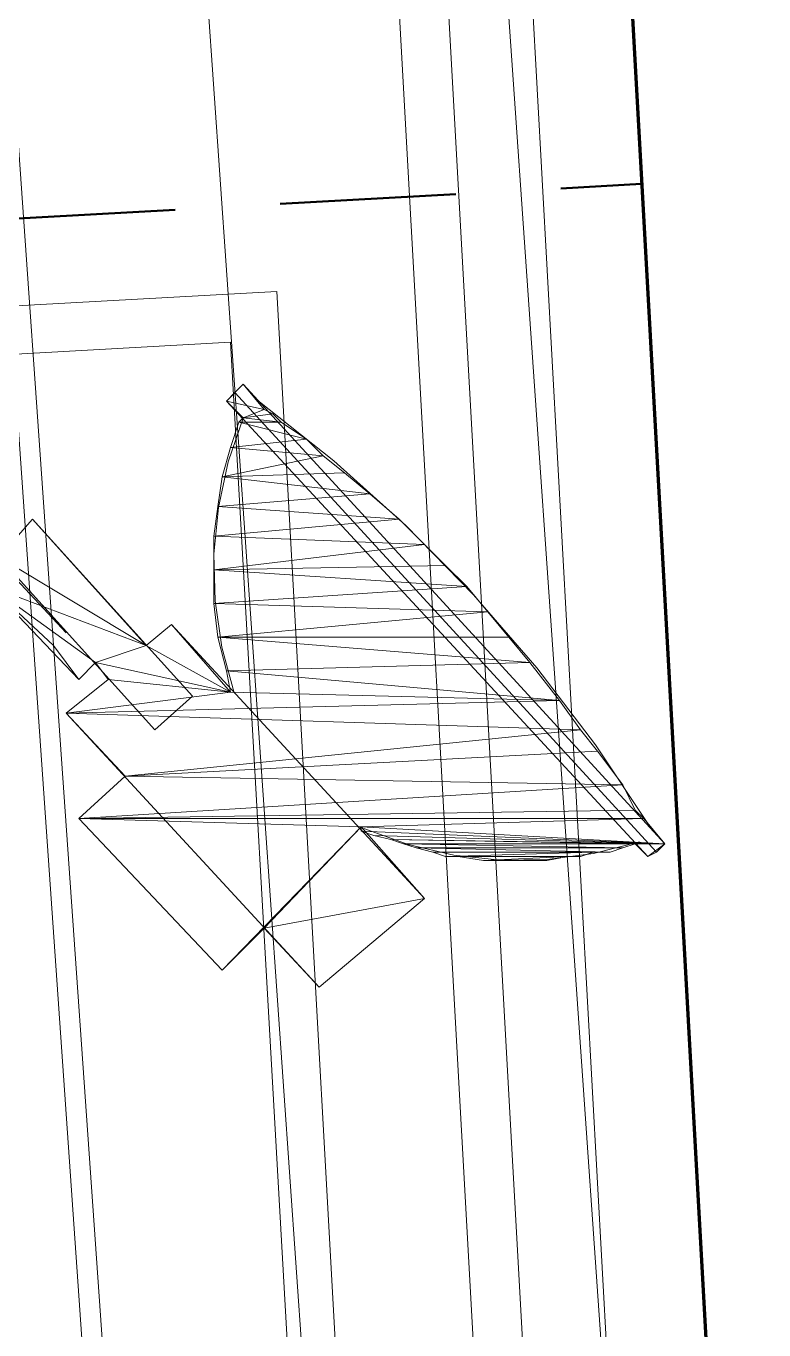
# Paper-space layout '01 Roof Support Layout' of a CAD drawing. Header units: millimetres. Extents: x 5 to 415, y 5 to 292.
# Drawn here: x 250.07 to 260.57, y 199.86 to 218.42 of the extents above; entities that cross this region are included whole.
import ezdxf

# ---------------------------------------------------------------- set-up
doc = ezdxf.new("R2010")
doc.units = ezdxf.units.MM
doc.linetypes.add('DASHED_REVIEW', pattern=[4, 2.5, -1.5])
for name, color, linetype in [('EMBEDDED_BEAMS', 7, 'Continuous'), ('EXISTING', 7, 'Continuous'), ('LOAD_BEARING_WALLS', 7, 'Continuous')]:
    doc.layers.add(name, color=color, linetype=linetype)

# ---------------------------------------------------------------- blocks, each defined once
blk = doc.blocks.new('SHEET_01')
at = {"layer": 'EMBEDDED_BEAMS', "color": 7, "linetype": 'DASHED_REVIEW', "lineweight": 50}
blk.add_line((81.95, 206.39), (258.83, 216.17), dxfattribs=at)
at = {"layer": 'EXISTING', "color": 254, "linetype": 'Continuous', "lineweight": 13}
for p, q in [((267.56, 66.26), (254.54, 252.92)), ((263.06, 70.22), (250.58, 248.36)), ((260.24, 69.98), (247.76, 248.18)), ((247.7, 245.06), (259.7, 73.1)), ((257.6, 238.28), (267.38, 61.4)), ((256.28, 236.78), (265.88, 62.78)), ((255.14, 235.58), (264.68, 63.86)), ((254.48, 234.8), (263.96, 64.52)), ((235.28, 213.62), (253.64, 214.64)), ((253.64, 214.64), (254.66, 196.28)), ((236, 212.96), (252.98, 213.92)), ((252.98, 213.92), (253.94, 196.94)), ((253.16, 213.32), (252.92, 213.08)), ((252.92, 213.08), (253.16, 213.32)), ((253.04, 213.2), (253.16, 213.32)), ((253.46, 212.96), (253.16, 213.32)), ((253.16, 213.32), (253.46, 212.96)), ((253.16, 213.32), (259.16, 206.78)), ((252.92, 213.08), (253.04, 213.2)), ((252.92, 213.08), (253.46, 212.96)), ((253.16, 212.84), (252.92, 213.08)), ((258.92, 206.6), (252.92, 213.08)), ((259.04, 206.66), (253.04, 213.2)), ((253.04, 213.2), (259.04, 206.66)), ((254.451, 212.229), (253.37, 213.087)), ((253.165, 212.853), (252.946, 212.217)), ((253.16, 212.84), (253.1, 212.78)), ((253.1, 212.78), (253.16, 212.84)), ((253.46, 212.96), (253.16, 212.84)), ((253.16, 212.84), (253.58, 212.9)), ((253.7, 212.78), (253.16, 212.84)), ((253.58, 212.9), (253.46, 212.96)), ((253.46, 212.96), (253.58, 212.9)), ((253.58, 212.9), (253.7, 212.78)), ((253.1, 212.78), (252.98, 212.42)), ((252.98, 212.42), (253.1, 212.78)), ((254.06, 212.54), (253.1, 212.78)), ((253.1, 212.78), (253.7, 212.78)), ((253.7, 212.78), (254.06, 212.54)), ((252.98, 212.42), (254.06, 212.54)), ((254.06, 212.54), (254.3, 212.3)), ((248.24, 212.36), (250.64, 209.78)), ((252.86, 212), (252.98, 212.42)), ((252.86, 212), (254.3, 212.3)), ((254.3, 212.3), (252.86, 212)), ((252.98, 212.42), (254.3, 212.3)), ((254.3, 212.3), (252.98, 212.42)), ((254.3, 212.3), (254.6, 212.06)), ((252.946, 212.217), (252.806, 211.565)), ((255.474, 211.308), (254.451, 212.229)), ((252.8, 211.58), (252.86, 212)), ((254.6, 212.06), (252.86, 212)), ((252.86, 212), (254.96, 211.76)), ((254.96, 211.76), (254.6, 212.06)), ((254.6, 212.06), (254.96, 211.76)), ((254.96, 211.76), (252.8, 211.58)), ((255.38, 211.4), (254.96, 211.76)), ((254.96, 211.76), (255.38, 211.4)), ((252.74, 211.16), (252.8, 211.58)), ((252.806, 211.565), (252.743, 210.903)), ((252.8, 211.58), (255.38, 211.4)), ((249.68, 210.86), (250.16, 211.4)), ((250.16, 211.4), (249.68, 210.86)), ((250.16, 211.4), (251.78, 209.6)), ((252.44, 208.88), (250.16, 211.4)), ((252.74, 211.16), (255.38, 211.4)), ((255.38, 211.4), (252.74, 211.16)), ((255.38, 211.4), (255.74, 211.04)), ((255.74, 211.04), (252.74, 211.16)), ((252.74, 211.16), (252.74, 210.68)), ((252.74, 210.68), (252.74, 211.16)), ((256.437, 210.325), (255.474, 211.308)), ((252.74, 210.68), (255.74, 211.04)), ((255.74, 211.04), (256.04, 210.74)), ((251.78, 209.6), (249.68, 210.86)), ((249.68, 210.86), (251.9, 208.4)), ((252.743, 210.903), (252.76, 210.238)), ((256.04, 210.74), (252.74, 210.68)), ((252.74, 210.68), (256.34, 210.44)), ((252.74, 210.2), (252.74, 210.68)), ((256.34, 210.44), (256.04, 210.74)), ((256.04, 210.74), (256.34, 210.44)), ((251.06, 209.36), (249.56, 210.44)), ((249.56, 210.44), (251.78, 209.6)), ((249.56, 210.44), (250.82, 209.12)), ((250.82, 209.12), (249.56, 210.44)), ((250.46, 209.6), (249.56, 210.44)), ((252.74, 210.2), (256.34, 210.44)), ((256.34, 210.44), (252.74, 210.2)), ((256.34, 210.44), (256.64, 210.08)), ((252.76, 210.238), (252.855, 209.577)), ((257.337, 209.284), (256.437, 210.325)), ((256.64, 210.08), (252.74, 210.2)), ((252.74, 210.2), (252.8, 209.72)), ((252.8, 209.72), (252.74, 210.2)), ((252.8, 209.72), (256.64, 210.08)), ((256.64, 210.08), (256.94, 209.72)), ((251.78, 209.6), (252.14, 209.9)), ((252.14, 209.9), (251.78, 209.6)), ((252.14, 209.9), (252.98, 208.94)), ((255.74, 206), (252.14, 209.9)), ((256.94, 209.72), (252.8, 209.72)), ((252.8, 209.72), (257.24, 209.36)), ((252.92, 209.24), (252.8, 209.72)), ((257.24, 209.36), (256.94, 209.72)), ((256.94, 209.72), (257.24, 209.36)), ((250.82, 209.12), (250.46, 209.6)), ((251.06, 209.36), (251.78, 209.6)), ((251.78, 209.6), (251.06, 209.36)), ((251.78, 209.6), (252.98, 208.94)), ((252.98, 208.94), (251.78, 209.6)), ((252.855, 209.577), (253.03, 208.928)), ((250.82, 209.12), (251.06, 209.36)), ((251.06, 209.36), (250.82, 209.12)), ((251.06, 209.36), (252.98, 208.94)), ((251.24, 209.12), (251.06, 209.36)), ((252.98, 208.94), (251.06, 209.36)), ((252.92, 209.24), (257.24, 209.36)), ((257.24, 209.36), (252.92, 209.24)), ((257.24, 209.36), (257.66, 208.82)), ((250.64, 208.64), (251.24, 209.12)), ((251.24, 209.12), (250.64, 208.64)), ((251.24, 209.12), (252.98, 208.94)), ((252.98, 208.94), (251.24, 209.12)), ((252.92, 209.24), (257.66, 208.82)), ((252.98, 208.94), (252.92, 209.24)), ((257.66, 208.82), (252.92, 209.24)), ((258.171, 208.188), (257.337, 209.284)), ((250.64, 208.64), (252.98, 208.94)), ((252.98, 208.94), (250.64, 208.64)), ((252.98, 208.94), (257.66, 208.82)), ((257.66, 208.82), (252.98, 208.94)), ((257.66, 208.82), (250.64, 208.64)), ((251.9, 208.4), (252.44, 208.88)), ((257.96, 208.4), (257.66, 208.82)), ((257.66, 208.82), (257.96, 208.4)), ((250.64, 208.64), (257.96, 208.4)), ((251.48, 207.74), (250.64, 208.64)), ((250.64, 208.64), (254.24, 204.74)), ((251.48, 207.74), (257.96, 208.4)), ((257.96, 208.4), (251.48, 207.74)), ((257.96, 208.4), (258.2, 208.1)), ((258.2, 208.1), (251.48, 207.74)), ((258.936, 207.041), (258.171, 208.188)), ((258.56, 207.62), (258.2, 208.1)), ((258.2, 208.1), (258.56, 207.62)), ((250.82, 207.14), (251.48, 207.74)), ((251.48, 207.74), (250.82, 207.14)), ((251.48, 207.74), (258.56, 207.62)), ((258.56, 207.62), (250.82, 207.14)), ((258.74, 207.26), (258.56, 207.62)), ((258.56, 207.62), (258.74, 207.26)), ((250.82, 207.14), (258.74, 207.26)), ((258.86, 207.14), (250.82, 207.14)), ((250.82, 207.14), (254.84, 207.02)), ((252.86, 204.98), (250.82, 207.14)), ((250.82, 207.14), (252.86, 204.98)), ((254.84, 207.02), (258.86, 207.14)), ((258.74, 207.26), (258.86, 207.14)), ((258.86, 207.14), (259.16, 206.78)), ((252.86, 204.98), (254.84, 207.02)), ((254.84, 207.02), (252.86, 204.98)), ((253.46, 205.58), (254.84, 207.02)), ((254.84, 207.02), (255.74, 206)), ((254.84, 207.02), (259.16, 206.78)), ((259.16, 206.78), (254.84, 207.02)), ((254.84, 206.96), (254.84, 207.02)), ((254.84, 206.96), (255.02, 206.9)), ((259.16, 206.78), (254.84, 206.96)), ((255.02, 206.9), (254.84, 206.96)), ((254.875, 206.996), (255.507, 206.768)), ((255.02, 206.9), (259.16, 206.78)), ((255.26, 206.84), (255.02, 206.9)), ((259.16, 206.78), (255.26, 206.84)), ((255.26, 206.84), (258.74, 206.78)), ((255.44, 206.78), (255.26, 206.84)), ((258.56, 206.72), (255.44, 206.78)), ((255.44, 206.78), (258.74, 206.78)), ((255.62, 206.72), (255.44, 206.78)), ((255.507, 206.768), (256.158, 206.618)), ((258.38, 206.66), (255.62, 206.72)), ((255.62, 206.72), (258.56, 206.72)), ((255.86, 206.66), (255.62, 206.72)), ((258.146, 206.64), (258.798, 206.806)), ((258.56, 206.72), (258.38, 206.66)), ((258.74, 206.78), (258.56, 206.72)), ((258.92, 206.6), (258.74, 206.78)), ((258.74, 206.78), (259.16, 206.78)), ((259.16, 206.78), (258.92, 206.6)), ((259.16, 206.78), (259.04, 206.66)), ((258.14, 206.66), (255.86, 206.66)), ((255.86, 206.66), (258.38, 206.66)), ((256.04, 206.6), (255.86, 206.66)), ((256.04, 206.6), (258.14, 206.66)), ((257.96, 206.6), (256.04, 206.6)), ((256.22, 206.6), (256.04, 206.6)), ((256.158, 206.618), (256.819, 206.547)), ((257.78, 206.6), (256.22, 206.6)), ((256.22, 206.6), (257.96, 206.6)), ((256.58, 206.54), (256.22, 206.6)), ((256.58, 206.54), (257.78, 206.6)), ((257.48, 206.54), (256.58, 206.54)), ((256.88, 206.54), (256.58, 206.54)), ((256.819, 206.547), (257.484, 206.554)), ((256.88, 206.54), (257.48, 206.54)), ((257.18, 206.54), (256.88, 206.54)), ((257.48, 206.54), (257.18, 206.54)), ((257.78, 206.6), (257.48, 206.54)), ((257.484, 206.554), (258.146, 206.64)), ((257.96, 206.6), (257.78, 206.6)), ((258.14, 206.66), (257.96, 206.6)), ((258.38, 206.66), (258.14, 206.66)), ((259.04, 206.66), (258.92, 206.6)), ((253.46, 205.58), (255.74, 206)), ((255.74, 206), (253.46, 205.58)), ((255.74, 206), (254.24, 204.74)), ((254.24, 204.74), (255.74, 206)), ((253.46, 205.58), (252.86, 204.98)), ((252.86, 204.98), (253.46, 205.58)), ((254.24, 204.74), (253.46, 205.58))]:
    blk.add_line(p, q, dxfattribs=at)
at = {"layer": 'LOAD_BEARING_WALLS', "color": 7, "linetype": 'Continuous', "lineweight": 70}
blk.add_line((257.6, 238.28), (267.44, 61.4), dxfattribs=at)

psp = doc.layouts.new('01 Roof Support Layout')

# ---------------------------------------------------------------- block references
psp.add_blockref('SHEET_01', (0, 0))

doc.saveas('drawing.dxf')
